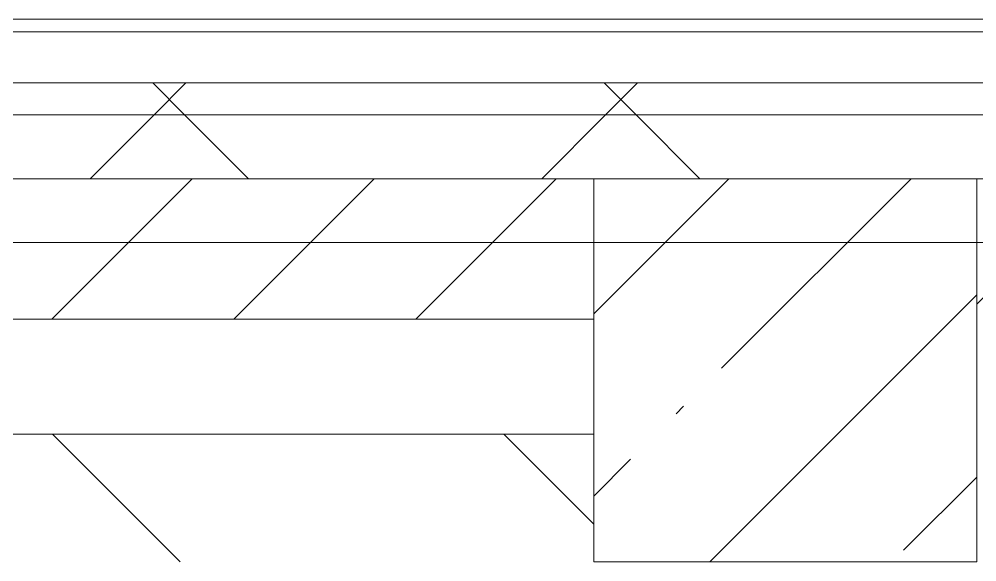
# Model space of a CAD drawing. Header units: millimetres. Extents: x 11693 to 241752, y -8553 to 29926.
# Drawn here: x 118850 to 120350, y 26500 to 27350 of the extents above; entities that cross this region are included whole.
import ezdxf

# ---------------------------------------------------------------- set-up
doc = ezdxf.new("R2010")
doc.units = ezdxf.units.MM
for name, color, linetype, lineweight in [('A-WALL-2', 7, 'Continuous', 9), ('A-WALL-5', 7, 'Continuous', 5), ('I-WALL-3', 7, 'Continuous', 5), ('S-COLS', 7, 'Continuous', 5), ('Оси', 7, 'Continuous', 9)]:
    doc.layers.add(name, color=color, linetype=linetype, lineweight=lineweight)
pattern_1 = [(45, (89739.8, 0), (-353.5534, 353.5534), []), (135, (89739.8, 0), (-353.5534, -353.5534), [])]

# ---------------------------------------------------------------- blocks, each defined once
blk = doc.blocks.new('BSC_Колонна _Прямоугольная - 600х600-V87-Общий план 2 этажа с размещением фрагментов 2_1-2_7')
at = {"layer": 'S-COLS'}
h = blk.add_hatch(dxfattribs=at)
h.set_pattern_fill('FP_87', color=256, style=0, pattern_type=2)
h.set_pattern_definition([(45, (-30310, -26800), (-285.123, 285.123), []), (45, (-30024.88, -26800), (-285.123, 285.123), [504.031, -100.806, 16.764, -84.042])])
h.paths.add_polyline_path([(300, -300), (300, 300), (-300, 300), (-300, -300)])
for p, q in [((300, 300), (-300, 300)), ((-300, 300), (-300, -300)), ((300, -300), (300, 300)), ((-300, -300), (300, -300))]:
    blk.add_line(p, q, dxfattribs=at)

msp = doc.modelspace()

# ---------------------------------------------------------------- hatches: boundary and pattern name
at = {"layer": 'A-WALL-5'}
h = msp.add_hatch(dxfattribs=at)
h.set_pattern_fill('FP_49', color=256, style=0, pattern_type=2)
h.set_pattern_definition(pattern_1)
h.paths.add_polyline_path([(123449.8, 27200), (123449.8, 27250), (109350.1, 27250), (109350.1, 27200), (123349.8, 27200)])
h.paths.add_polyline_path([(105750.1, 27200), (106650.1, 27200), (106650.1, 27250), (105750.1, 27250)])
h.paths.add_polyline_path([(108450.1, 27200), (108450.1, 27250), (107550.1, 27250), (107550.1, 27200), (108172.2, 27200)])
h.paths.add_polyline_path([(103428.8, 27200), (104850.1, 27200), (104850.1, 27250), (103428.8, 27250)])
h = msp.add_hatch(dxfattribs=at)
h.set_pattern_fill('FP_49', color=256, style=0, pattern_type=2)
h.set_pattern_definition(pattern_1)
h.paths.add_polyline_path([(121484.5, 27100), (123349.8, 27100), (123349.8, 27200), (109350.1, 27200), (109350.1, 27100), (120349.8, 27100)])
h.paths.add_polyline_path([(108172.2, 27100), (108450.1, 27100), (108450.1, 27200), (107550.1, 27200), (107550.1, 27100), (107850.1, 27100)])
h.paths.add_polyline_path([(104049.8, 27100), (104850.1, 27100), (104850.1, 27200), (103428.8, 27200), (103428.8, 27100), (103449.8, 27100)])
h.paths.add_polyline_path([(106650.1, 27100), (106650.1, 27200), (105750.1, 27200), (105750.1, 27100), (106124.2, 27100)])
at = {"layer": 'I-WALL-3'}
h = msp.add_hatch(dxfattribs=at)
h.set_pattern_fill('FP_57', color=256, style=0, pattern_type=2)
h.set_pattern_definition([(45, (89739.8, 0), (-285.123, 285.123), []), (45, (90024.94, 0), (-285.123, 285.123), [504.031, -100.806, 16.764, -84.042])])
h.paths.add_polyline_path([(119749.8, 26880), (119749.8, 27100), (116149.8, 27100), (116149.8, 26880), (119436.5, 26880)])
h.paths.add_polyline_path([(122749.8, 26880), (122749.8, 27100), (120349.8, 27100), (120349.8, 26880), (122508.5, 26880)])
h.paths.add_polyline_path([(115549.8, 26880), (115549.8, 27100), (112249.8, 27100), (112249.8, 26880), (113292.3, 26880)])
h = msp.add_hatch(dxfattribs=at)
h.set_pattern_fill('FP_60', color=256, style=0, pattern_type=2)
h.set_pattern_definition([(135, (89739.8, 0), (-353.5534, -353.5534), [])])
h.paths.add_polyline_path([(119749.8, 26500), (119749.8, 26700), (116149.8, 26700), (116149.8, 26500), (119436.5, 26500)])

# ---------------------------------------------------------------- linework, layer by layer
at = {"layer": 'A-WALL-2'}
for p, q in [((123579.8, 27330), (109350.1, 27330)), ((123499.8, 27250), (109350.1, 27250)), ((123449.8, 27200), (109350.1, 27200)), ((119749.8, 27100), (116149.8, 27100)), ((122749.8, 27100), (120349.8, 27100))]:
    msp.add_line(p, q, dxfattribs=at)
at = {"layer": 'A-WALL-5'}
for p, q in [((123599.8, 27350), (109350.1, 27350)), ((116149.8, 27100), (119749.8, 27100)), ((120349.8, 27100), (123349.8, 27100))]:
    msp.add_line(p, q, dxfattribs=at)
at = {"layer": 'I-WALL-3'}
for p, q in [((116149.8, 26880), (119749.8, 26880)), ((119749.8, 26700), (116149.8, 26700))]:
    msp.add_line(p, q, dxfattribs=at)
at = {"layer": 'Оси'}
msp.add_line((111099.8, 27000), (123599.8, 27000), dxfattribs=at)

# ---------------------------------------------------------------- block references
at = {"layer": 'S-COLS'}
msp.add_blockref('BSC_Колонна _Прямоугольная - 600х600-V87-Общий план 2 этажа с размещением фрагментов 2_1-2_7', (120049.8, 26800), dxfattribs=at)

doc.saveas('drawing.dxf')
